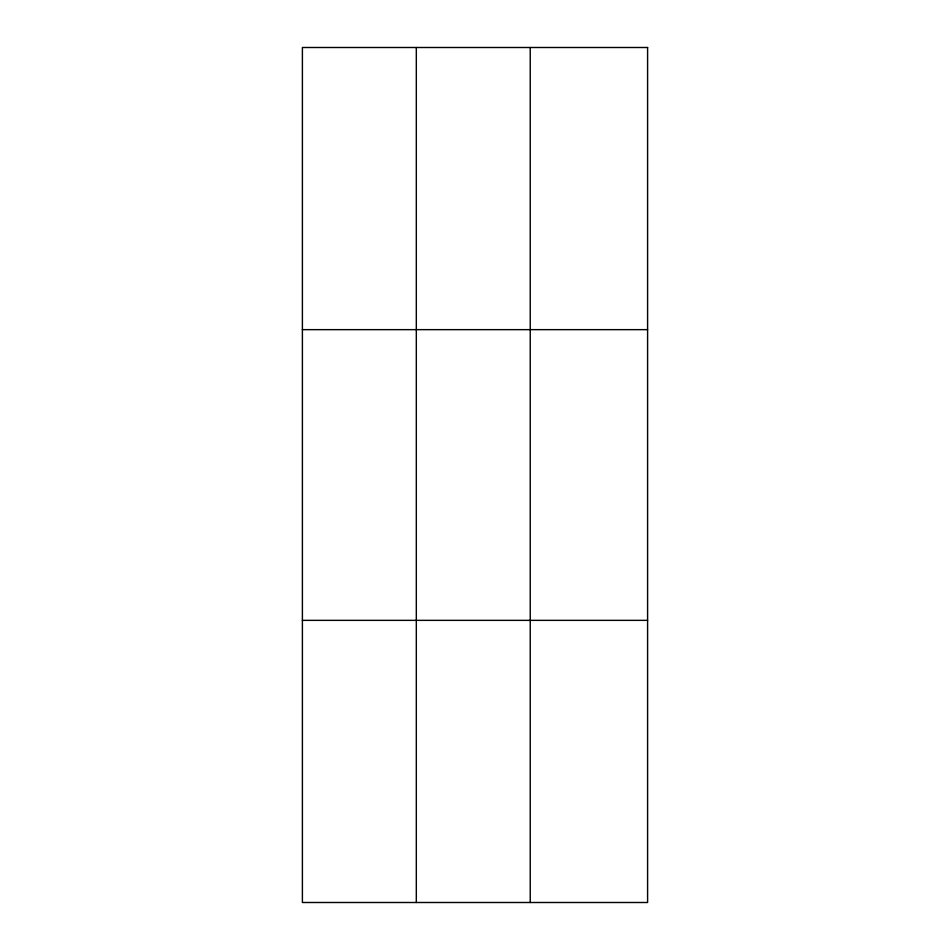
<?xml version="1.0" encoding="UTF-8"?>
<svg xmlns="http://www.w3.org/2000/svg" width="950" height="950" viewBox="0 0 950 950"><rect width="100%" height="100%" fill="white"/><g stroke="black" fill="none" stroke-linecap="round" stroke-linejoin="round"><path stroke-width="1.43" d="M416.314 902.5L416.314 47.5M530.231 902.5L530.231 47.5M302.397 329.65L647.603 329.65M302.397 620.35L647.603 620.35M647.603 47.5L647.603 902.5L302.397 902.5L302.397 47.5L647.603 47.5"/></g></svg>
